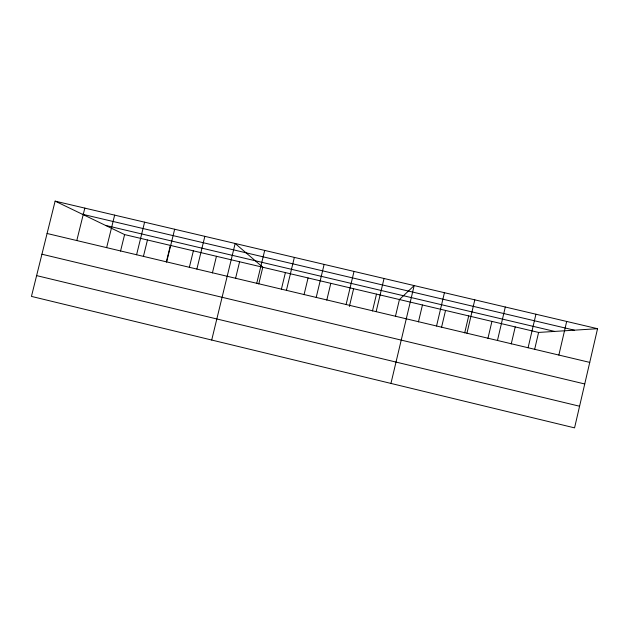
<?xml version="1.0" encoding="UTF-8"?>
<svg xmlns="http://www.w3.org/2000/svg" width="629" height="629" viewBox="0 0 629 629"><rect width="100%" height="100%" fill="white"/><g stroke="black" fill="none" stroke-linecap="round" stroke-linejoin="round"><path stroke-width="0.94" d="M597.55 328.708L574.56 427.869L31.45 296.401L55.124 201.131L597.55 328.708L538.597 332.434L124.605 234.586L55.124 201.131M528.093 347.743L535.932 314.209M534.619 349.488L538.597 332.434M558.859 355.055L566.682 321.443M466.946 333.221L474.809 299.836M487.931 338.402L491.925 321.403M497.46 340.47L505.307 307.007M511.243 343.937L515.23 326.915M418.442 321.899L422.452 304.986M436.55 326.003L444.428 292.689M441.534 327.379L445.544 310.443M464.697 332.883L468.699 315.915M372.47 310.978L376.488 294.12M376.134 311.654L384.044 278.49M395.421 316.426L399.439 299.546L414.173 285.574L390.947 383.423M304.035 294.718L308.068 277.947M316.206 297.415L324.132 264.4M326.781 300.119L330.807 283.325M346.107 304.515L354.025 271.429M349.37 306.472L353.616 288.711M235.545 278.45L239.594 261.766M256.742 283.294L264.699 250.421M258.763 283.962L262.804 267.246L235.16 243.47L211.706 340.037M281.367 289.332L285.401 272.593M286.415 290.339L294.356 257.395M189.321 267.467L193.378 250.845M196.869 269.07L204.85 236.347M212.398 272.947L216.447 256.294M120.532 251.128L124.605 234.586M136.587 254.753L144.591 222.171M143.388 256.561L147.453 239.987M166.323 262.002L170.38 245.404M166.669 261.892L174.658 229.247M76.793 240.545L84.821 208.113M106.631 247.637L114.651 215.126M82.305 214.222L574.363 330.17M105.562 225.418L554.652 331.42M47.081 233.493L589.743 362.39M41.931 254.226L584.742 383.973M36.616 275.612L579.576 406.232"/></g></svg>
